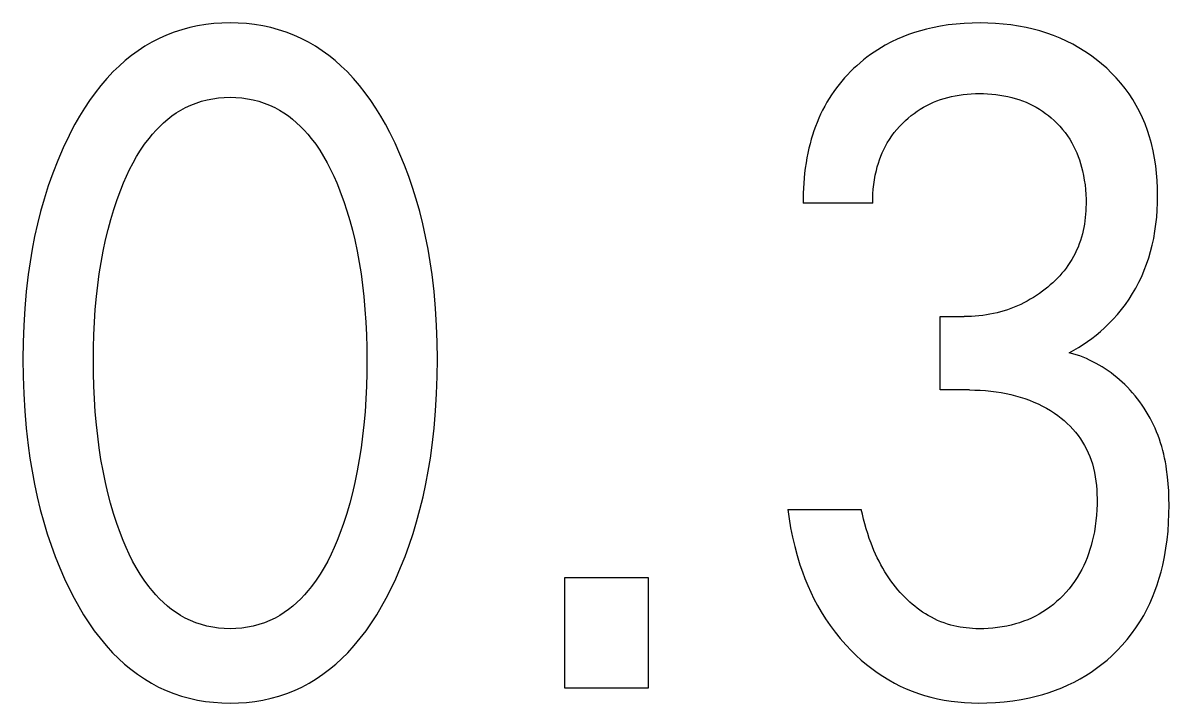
# Model space of a CAD drawing. Extents: x 0 to 420, y 0 to 297.
# Drawn here: x 165.172 to 169.019, y 172.169 to 174.451 of the extents above; entities that cross this region are included whole.
import ezdxf

# ---------------------------------------------------------------- set-up
doc = ezdxf.new("R2010")
doc.units = 0
doc.header["$LTSCALE"] = 23.1
doc.layers.add('10000_FRONT', color=7, linetype='CONTINUOUS')

msp = doc.modelspace()

# ---------------------------------------------------------------- linework, layer by layer
at = {"layer": '10000_FRONT', "color": 7, "linetype": 'CONTINUOUS'}
for p, q in [((165.7051, 174.4285), (165.6792, 174.4201)), ((165.7315, 174.4355), (165.7051, 174.4285)), ((165.7582, 174.4412), (165.7315, 174.4355)), ((165.7852, 174.4456), (165.7582, 174.4412)), ((165.8125, 174.4487), (165.7852, 174.4456)), ((165.8399, 174.4506), (165.8125, 174.4487)), ((165.8673, 174.4512), (165.8399, 174.4506)), ((165.8948, 174.4506), (165.8673, 174.4512)), ((165.9223, 174.4487), (165.8948, 174.4506)), ((165.9496, 174.4457), (165.9223, 174.4487)), ((165.9767, 174.4413), (165.9496, 174.4457)), ((166.0035, 174.4356), (165.9767, 174.4413)), ((166.0299, 174.4285), (166.0035, 174.4356)), ((166.0559, 174.4201), (166.0299, 174.4285)), ((168.2047, 174.4305), (168.1844, 174.4251)), ((168.2251, 174.4352), (168.2047, 174.4305)), ((168.2514, 174.4403), (168.2251, 174.4352)), ((168.2778, 174.4444), (168.2514, 174.4403)), ((168.3044, 174.4474), (168.2778, 174.4444)), ((168.3311, 174.4496), (168.3044, 174.4474)), ((168.3579, 174.4508), (168.3311, 174.4496)), ((168.3847, 174.4512), (168.3579, 174.4508)), ((168.4107, 174.4508), (168.3847, 174.4512)), ((168.4365, 174.4496), (168.4107, 174.4508)), ((168.4624, 174.4475), (168.4365, 174.4496)), ((168.4881, 174.4446), (168.4624, 174.4475)), ((168.5137, 174.4407), (168.4881, 174.4446)), ((168.5391, 174.4359), (168.5137, 174.4407)), ((168.5625, 174.4305), (168.5391, 174.4359)), ((168.5856, 174.4243), (168.5625, 174.4305)), ((165.629, 174.3991), (165.6049, 174.3866)), ((165.6538, 174.4103), (165.629, 174.3991)), ((165.6792, 174.4201), (165.6538, 174.4103)), ((166.0814, 174.4103), (166.0559, 174.4201)), ((166.1062, 174.3991), (166.0814, 174.4103)), ((166.1303, 174.3866), (166.1062, 174.3991)), ((168.1059, 174.3964), (168.087, 174.3874)), ((168.1251, 174.4047), (168.1059, 174.3964)), ((168.1446, 174.4122), (168.1251, 174.4047)), ((168.1644, 174.419), (168.1446, 174.4122)), ((168.1844, 174.4251), (168.1644, 174.419)), ((168.6085, 174.4171), (168.5856, 174.4243)), ((168.6311, 174.4091), (168.6085, 174.4171)), ((168.6533, 174.4001), (168.6311, 174.4091)), ((168.6751, 174.3902), (168.6533, 174.4001)), ((168.696, 174.3796), (168.6751, 174.3902)), ((165.5586, 174.3578), (165.5366, 174.3417)), ((165.5814, 174.3728), (165.5586, 174.3578)), ((165.6049, 174.3866), (165.5814, 174.3728)), ((166.1538, 174.3728), (166.1303, 174.3866)), ((166.1766, 174.3578), (166.1538, 174.3728)), ((166.1986, 174.3417), (166.1766, 174.3578)), ((168.0285, 174.3532), (168.0164, 174.3447)), ((168.0409, 174.3613), (168.0285, 174.3532)), ((168.0534, 174.369), (168.0409, 174.3613)), ((168.0662, 174.3764), (168.0534, 174.369)), ((168.087, 174.3874), (168.0662, 174.3764)), ((168.7163, 174.3681), (168.696, 174.3796)), ((168.7362, 174.3558), (168.7163, 174.3681)), ((168.7556, 174.3427), (168.7362, 174.3558)), ((165.5153, 174.3246), (165.4948, 174.3065)), ((165.5366, 174.3417), (165.5153, 174.3246)), ((166.2199, 174.3246), (166.1986, 174.3417)), ((166.2404, 174.3066), (166.2199, 174.3246)), ((167.9816, 174.3175), (167.9705, 174.3077)), ((167.993, 174.3269), (167.9816, 174.3175)), ((168.0046, 174.336), (167.993, 174.3269)), ((168.0164, 174.3447), (168.0046, 174.336)), ((168.7744, 174.3287), (168.7556, 174.3427)), ((168.7926, 174.314), (168.7744, 174.3287)), ((168.8097, 174.2989), (168.7926, 174.314)), ((165.4752, 174.2876), (165.4537, 174.2648)), ((165.4948, 174.3065), (165.4752, 174.2876)), ((166.26, 174.2876), (166.2404, 174.3066)), ((166.2814, 174.2648), (166.26, 174.2876)), ((167.9395, 174.2774), (167.9297, 174.2667)), ((167.9495, 174.2878), (167.9395, 174.2774)), ((167.9599, 174.2979), (167.9495, 174.2878)), ((167.9705, 174.3077), (167.9599, 174.2979)), ((168.8261, 174.283), (168.8097, 174.2989)), ((168.8418, 174.2665), (168.8261, 174.283)), ((165.4333, 174.2411), (165.4139, 174.2164)), ((165.4537, 174.2648), (165.4333, 174.2411)), ((166.3018, 174.2411), (166.2814, 174.2648)), ((166.321, 174.2164), (166.3018, 174.2411)), ((167.9111, 174.2446), (167.9022, 174.2331)), ((167.9202, 174.2558), (167.9111, 174.2446)), ((167.9297, 174.2667), (167.9202, 174.2558)), ((168.8569, 174.2494), (168.8418, 174.2665)), ((168.8711, 174.2315), (168.8569, 174.2494)), ((165.4139, 174.2164), (165.3956, 174.191)), ((165.7901, 174.1932), (165.8091, 174.1969)), ((165.8091, 174.1969), (165.8284, 174.1996)), ((165.8284, 174.1996), (165.8478, 174.2012)), ((165.8478, 174.2012), (165.8673, 174.2017)), ((165.8673, 174.2017), (165.8868, 174.2012)), ((165.8868, 174.2012), (165.9062, 174.1996)), ((165.9062, 174.1996), (165.9255, 174.1969)), ((165.9255, 174.1969), (165.9446, 174.1932)), ((166.3393, 174.191), (166.321, 174.2164)), ((167.8778, 174.1974), (167.8703, 174.1851)), ((167.8856, 174.2096), (167.8778, 174.1974)), ((167.8937, 174.2215), (167.8856, 174.2096)), ((167.9022, 174.2331), (167.8937, 174.2215)), ((168.2518, 174.1938), (168.2638, 174.1977)), ((168.2638, 174.1977), (168.2759, 174.2011)), ((168.2759, 174.2011), (168.2881, 174.2041)), ((168.2881, 174.2041), (168.3014, 174.2069)), ((168.3014, 174.2069), (168.3147, 174.2092)), ((168.3147, 174.2092), (168.3281, 174.211)), ((168.3281, 174.211), (168.3416, 174.2124)), ((168.3416, 174.2124), (168.3551, 174.2134)), ((168.3551, 174.2134), (168.3686, 174.214)), ((168.3686, 174.214), (168.3822, 174.2142)), ((168.3822, 174.2142), (168.396, 174.214)), ((168.396, 174.214), (168.4098, 174.2134)), ((168.4098, 174.2134), (168.4236, 174.2125)), ((168.4236, 174.2125), (168.4374, 174.2111)), ((168.4374, 174.2111), (168.451, 174.2092)), ((168.451, 174.2092), (168.4647, 174.2069)), ((168.4647, 174.2069), (168.4782, 174.2041)), ((168.4782, 174.2041), (168.4906, 174.2011)), ((168.4906, 174.2011), (168.5028, 174.1977)), ((168.5028, 174.1977), (168.5149, 174.1938)), ((168.8845, 174.2131), (168.8711, 174.2315)), ((168.897, 174.1941), (168.8845, 174.2131)), ((165.3783, 174.1649), (165.3619, 174.1381)), ((165.3956, 174.191), (165.3783, 174.1649)), ((165.6866, 174.1493), (165.7018, 174.1587)), ((165.7018, 174.1587), (165.7174, 174.1672)), ((165.7174, 174.1672), (165.7349, 174.1754)), ((165.7349, 174.1754), (165.7529, 174.1824)), ((165.7529, 174.1824), (165.7713, 174.1883)), ((165.7713, 174.1883), (165.7901, 174.1932)), ((165.9446, 174.1932), (165.9633, 174.1883)), ((165.9633, 174.1883), (165.9817, 174.1824)), ((165.9817, 174.1824), (165.9997, 174.1754)), ((165.9997, 174.1754), (166.0172, 174.1672)), ((166.0172, 174.1672), (166.0329, 174.1587)), ((166.0329, 174.1587), (166.048, 174.1493)), ((166.3565, 174.1649), (166.3393, 174.191)), ((166.3729, 174.1381), (166.3565, 174.1649)), ((167.856, 174.1586), (167.8494, 174.1451)), ((167.863, 174.172), (167.856, 174.1586)), ((167.8703, 174.1851), (167.863, 174.172)), ((168.1733, 174.1548), (168.1838, 174.1616)), ((168.1838, 174.1616), (168.1945, 174.168)), ((168.1945, 174.168), (168.2055, 174.174)), ((168.2055, 174.174), (168.2167, 174.1796)), ((168.2167, 174.1796), (168.2282, 174.1848)), ((168.2282, 174.1848), (168.2399, 174.1895)), ((168.2399, 174.1895), (168.2518, 174.1938)), ((168.5149, 174.1938), (168.5269, 174.1895)), ((168.5269, 174.1895), (168.5387, 174.1848)), ((168.5387, 174.1848), (168.5503, 174.1796)), ((168.5503, 174.1796), (168.5617, 174.174)), ((168.5617, 174.174), (168.5727, 174.168)), ((168.5727, 174.168), (168.5834, 174.1616)), ((168.5834, 174.1616), (168.5938, 174.1548)), ((168.9087, 174.1743), (168.897, 174.1941)), ((168.9195, 174.154), (168.9087, 174.1743)), ((165.3619, 174.1381), (165.3463, 174.1109)), ((165.6442, 174.1163), (165.6578, 174.128)), ((165.6578, 174.128), (165.6719, 174.139)), ((165.6719, 174.139), (165.6866, 174.1493)), ((166.048, 174.1493), (166.0627, 174.139)), ((166.0627, 174.139), (166.0768, 174.128)), ((166.0768, 174.128), (166.0904, 174.1163)), ((166.3883, 174.1109), (166.3729, 174.1381)), ((167.8433, 174.1314), (167.8375, 174.1175)), ((167.8494, 174.1451), (167.8433, 174.1314)), ((168.1241, 174.1141), (168.1341, 174.1237)), ((168.1341, 174.1237), (168.1435, 174.132)), ((168.1435, 174.132), (168.1532, 174.14)), ((168.1532, 174.14), (168.1631, 174.1476)), ((168.1631, 174.1476), (168.1733, 174.1548)), ((168.5938, 174.1548), (168.604, 174.1476)), ((168.604, 174.1476), (168.6139, 174.14)), ((168.6139, 174.14), (168.6235, 174.1321)), ((168.6235, 174.1321), (168.6328, 174.1237)), ((168.6328, 174.1237), (168.6426, 174.1142)), ((168.9293, 174.1332), (168.9195, 174.154)), ((168.9383, 174.112), (168.9293, 174.1332)), ((165.3316, 174.0832), (165.3268, 174.0737)), ((165.3463, 174.1109), (165.3316, 174.0832)), ((165.6066, 174.0776), (165.6186, 174.0911)), ((165.6186, 174.0911), (165.6311, 174.104)), ((165.6311, 174.104), (165.6442, 174.1163)), ((166.0904, 174.1163), (166.1035, 174.104)), ((166.1035, 174.104), (166.1161, 174.0911)), ((166.1161, 174.0911), (166.1281, 174.0776)), ((166.403, 174.0832), (166.3883, 174.1109)), ((166.4207, 174.0472), (166.403, 174.0832)), ((167.827, 174.0893), (167.8223, 174.0749)), ((167.832, 174.1035), (167.827, 174.0893)), ((167.8375, 174.1175), (167.832, 174.1035)), ((168.0881, 174.0718), (168.0964, 174.083)), ((168.0964, 174.083), (168.1052, 174.0937)), ((168.1052, 174.0937), (168.1144, 174.1041)), ((168.1144, 174.1041), (168.1241, 174.1141)), ((168.6426, 174.1142), (168.6521, 174.1042)), ((168.6521, 174.1042), (168.6611, 174.0939)), ((168.6611, 174.0939), (168.6697, 174.0831)), ((168.6697, 174.0831), (168.6778, 174.0721)), ((168.9463, 174.0905), (168.9383, 174.112)), ((168.9534, 174.0686), (168.9463, 174.0905)), ((165.3268, 174.0737), (165.3069, 174.0322)), ((165.5663, 174.0236), (165.5802, 174.044)), ((165.5802, 174.044), (165.5951, 174.0638)), ((165.5951, 174.0638), (165.6066, 174.0776)), ((166.1281, 174.0776), (166.1395, 174.0638)), ((166.1395, 174.0638), (166.1544, 174.044)), ((166.1544, 174.044), (166.1683, 174.0236)), ((166.4372, 174.0106), (166.4207, 174.0472)), ((167.8139, 174.0459), (167.8102, 174.0312)), ((167.8179, 174.0605), (167.8139, 174.0459)), ((167.8223, 174.0749), (167.8179, 174.0605)), ((168.067, 174.0377), (168.0731, 174.0486)), ((168.0731, 174.0486), (168.0803, 174.0604)), ((168.0803, 174.0604), (168.0881, 174.0718)), ((168.6778, 174.0721), (168.6854, 174.0606)), ((168.6854, 174.0606), (168.6924, 174.0489)), ((168.6924, 174.0489), (168.6984, 174.0379)), ((168.9596, 174.0465), (168.9534, 174.0686)), ((168.9655, 174.0219), (168.9596, 174.0465)), ((165.3069, 174.0322), (165.2886, 173.99)), ((165.5534, 174.0027), (165.5663, 174.0236)), ((166.1683, 174.0236), (166.1812, 174.0027)), ((166.4526, 173.9736), (166.4372, 174.0106)), ((167.8065, 174.0146), (167.8032, 173.9979)), ((167.8102, 174.0312), (167.8065, 174.0146)), ((168.047, 173.992), (168.0514, 174.0037)), ((168.0514, 174.0037), (168.0562, 174.0152)), ((168.0562, 174.0152), (168.0614, 174.0266)), ((168.0614, 174.0266), (168.067, 174.0377)), ((168.6984, 174.0379), (168.7039, 174.0266)), ((168.7039, 174.0266), (168.709, 174.0151)), ((168.709, 174.0151), (168.7137, 174.0034)), ((168.9703, 173.9971), (168.9655, 174.0219)), ((165.2886, 173.99), (165.2719, 173.9472)), ((165.53, 173.9592), (165.5413, 173.9812)), ((165.5413, 173.9812), (165.5534, 174.0027)), ((166.1812, 174.0027), (166.1933, 173.9812)), ((166.1933, 173.9812), (166.2046, 173.9592)), ((166.4668, 173.9361), (166.4526, 173.9736)), ((167.8003, 173.9811), (167.7977, 173.9642)), ((167.8032, 173.9979), (167.8003, 173.9811)), ((168.0364, 173.956), (168.0396, 173.9682)), ((168.0396, 173.9682), (168.0431, 173.9802)), ((168.0431, 173.9802), (168.047, 173.992)), ((168.7137, 174.0034), (168.7179, 173.9916)), ((168.7179, 173.9916), (168.7217, 173.9796)), ((168.7217, 173.9796), (168.7252, 173.9675)), ((168.7252, 173.9675), (168.7282, 173.9553)), ((168.9741, 173.9721), (168.9703, 173.9971)), ((168.977, 173.947), (168.9741, 173.9721)), ((165.2719, 173.9472), (165.2566, 173.9039)), ((165.5096, 173.9143), (165.5195, 173.9369)), ((165.5195, 173.9369), (165.53, 173.9592)), ((166.2046, 173.9592), (166.2151, 173.9369)), ((166.2151, 173.9369), (166.225, 173.9143)), ((166.4798, 173.8983), (166.4668, 173.9361)), ((167.7938, 173.9304), (167.7924, 173.9135)), ((167.7956, 173.9473), (167.7938, 173.9304)), ((167.7977, 173.9642), (167.7956, 173.9473)), ((168.0301, 173.9249), (168.0329, 173.9405)), ((168.0329, 173.9405), (168.0364, 173.956)), ((168.7282, 173.9553), (168.7316, 173.9395)), ((168.7316, 173.9395), (168.7344, 173.9236)), ((168.979, 173.9218), (168.977, 173.947)), ((165.2566, 173.9039), (165.2428, 173.8601)), ((165.4881, 173.8584), (165.5004, 173.8914)), ((165.5004, 173.8914), (165.5096, 173.9143)), ((166.225, 173.9143), (166.2342, 173.8914)), ((166.2342, 173.8914), (166.2371, 173.884)), ((166.4918, 173.8601), (166.4798, 173.8983)), ((167.7914, 173.8966), (167.7907, 173.8797)), ((167.7924, 173.9135), (167.7914, 173.8966)), ((168.0249, 173.8776), (168.0261, 173.8934)), ((168.0261, 173.8934), (168.0278, 173.9091)), ((168.0278, 173.9091), (168.0301, 173.9249)), ((168.7344, 173.9236), (168.7367, 173.9076)), ((168.7367, 173.9076), (168.7383, 173.8916)), ((168.7383, 173.8916), (168.7395, 173.8754)), ((168.9801, 173.8965), (168.979, 173.9218)), ((168.9805, 173.8712), (168.9801, 173.8965)), ((165.2428, 173.8601), (165.2311, 173.8185)), ((165.4769, 173.825), (165.4881, 173.8584)), ((166.2371, 173.884), (166.2486, 173.8524)), ((166.2486, 173.8524), (166.2592, 173.8205)), ((166.5035, 173.8185), (166.4918, 173.8601)), ((167.7903, 173.8629), (167.7902, 173.8462)), ((167.7907, 173.8797), (167.7903, 173.8629)), ((168.0242, 173.8462), (168.0243, 173.8619)), ((168.0243, 173.8619), (168.0249, 173.8776)), ((168.7395, 173.8754), (168.7401, 173.8593)), ((168.7401, 173.8593), (168.7402, 173.8431)), ((168.9802, 173.8472), (168.9805, 173.8712)), ((165.2311, 173.8185), (165.2206, 173.7765)), ((165.4667, 173.7913), (165.4769, 173.825)), ((166.2592, 173.8205), (166.2688, 173.7883)), ((166.5141, 173.7765), (166.5035, 173.8185)), ((168.0242, 173.8462), (167.7902, 173.8462)), ((168.7395, 173.8206), (168.7387, 173.8094)), ((168.7399, 173.8319), (168.7395, 173.8206)), ((168.7402, 173.8431), (168.7399, 173.8319)), ((168.9774, 173.7993), (168.9791, 173.8232)), ((168.9791, 173.8232), (168.9802, 173.8472)), ((165.2206, 173.7765), (165.2112, 173.7343)), ((165.4575, 173.7574), (165.4667, 173.7913)), ((166.2688, 173.7883), (166.2775, 173.7559)), ((166.5234, 173.7343), (166.5141, 173.7765)), ((168.7348, 173.7761), (168.7328, 173.765)), ((168.7364, 173.7871), (168.7348, 173.7761)), ((168.7377, 173.7983), (168.7364, 173.7871)), ((168.7387, 173.8094), (168.7377, 173.7983)), ((168.9715, 173.7518), (168.9748, 173.7755)), ((168.9748, 173.7755), (168.9774, 173.7993)), ((165.4492, 173.7232), (165.4575, 173.7574)), ((166.2775, 173.7559), (166.2854, 173.7232)), ((166.5317, 173.6919), (166.5234, 173.7343)), ((168.7279, 173.7432), (168.725, 173.7324)), ((168.7306, 173.7541), (168.7279, 173.7432)), ((168.7328, 173.765), (168.7306, 173.7541)), ((168.9673, 173.7282), (168.9715, 173.7518)), ((165.2112, 173.7343), (165.2029, 173.6919)), ((165.4412, 173.6854), (165.4492, 173.7232)), ((166.2854, 173.7232), (166.2935, 173.6854)), ((168.7132, 173.6991), (168.7085, 173.6883)), ((168.7175, 173.7101), (168.7132, 173.6991)), ((168.7214, 173.7212), (168.7175, 173.7101)), ((168.725, 173.7324), (168.7214, 173.7212)), ((168.9567, 173.6835), (168.9622, 173.7048)), ((168.9622, 173.7048), (168.9673, 173.7282)), ((165.2029, 173.6919), (165.1957, 173.6492)), ((165.4341, 173.6474), (165.4412, 173.6854)), ((166.2935, 173.6854), (166.3005, 173.6474)), ((166.5389, 173.6492), (166.5317, 173.6919)), ((168.6979, 173.6673), (168.6921, 173.6571)), ((168.7034, 173.6777), (168.6979, 173.6673)), ((168.7085, 173.6883), (168.7034, 173.6777)), ((168.9434, 173.6416), (168.9505, 173.6624)), ((168.9505, 173.6624), (168.9567, 173.6835)), ((165.1957, 173.6492), (165.1896, 173.6064)), ((165.428, 173.6092), (165.4341, 173.6474)), ((166.3005, 173.6474), (166.3066, 173.6092)), ((166.5451, 173.6064), (166.5389, 173.6492)), ((168.6662, 173.6196), (168.6591, 173.6111)), ((168.6729, 173.6283), (168.6662, 173.6196)), ((168.6794, 173.6373), (168.6729, 173.6283)), ((168.6859, 173.647), (168.6794, 173.6373)), ((168.6921, 173.6571), (168.6859, 173.647)), ((168.9269, 173.6007), (168.9356, 173.621)), ((168.9356, 173.621), (168.9434, 173.6416)), ((165.1896, 173.6064), (165.1829, 173.5498)), ((165.4229, 173.5709), (165.428, 173.6092)), ((166.3066, 173.6092), (166.3118, 173.5709)), ((166.5517, 173.5498), (166.5451, 173.6064)), ((168.6365, 173.5869), (168.6285, 173.5793)), ((168.6443, 173.5947), (168.6365, 173.5869)), ((168.6518, 173.6028), (168.6443, 173.5947)), ((168.6591, 173.6111), (168.6518, 173.6028)), ((168.9072, 173.5614), (168.9175, 173.5809)), ((168.9175, 173.5809), (168.9269, 173.6007)), ((165.1829, 173.5498), (165.1779, 173.4931)), ((165.4185, 173.5325), (165.4229, 173.5709)), ((166.3118, 173.5709), (166.3161, 173.5325)), ((166.5567, 173.4931), (166.5517, 173.5498)), ((168.5838, 173.5432), (168.5738, 173.5364)), ((168.5937, 173.5504), (168.5838, 173.5432)), ((168.6034, 173.5578), (168.5937, 173.5504)), ((168.6119, 173.5647), (168.6034, 173.5578)), ((168.6203, 173.5719), (168.6119, 173.5647)), ((168.6285, 173.5793), (168.6203, 173.5719)), ((168.8846, 173.5243), (168.8963, 173.5426)), ((168.8963, 173.5426), (168.9072, 173.5614)), ((165.4147, 173.4899), (165.4185, 173.5325)), ((166.3161, 173.5325), (166.3199, 173.4899)), ((168.5208, 173.5066), (168.5099, 173.5017)), ((168.5317, 173.512), (168.5208, 173.5066)), ((168.5425, 173.5176), (168.5317, 173.512)), ((168.5531, 173.5236), (168.5425, 173.5176)), ((168.5635, 173.5298), (168.5531, 173.5236)), ((168.5738, 173.5364), (168.5635, 173.5298)), ((168.859, 173.4893), (168.8721, 173.5066)), ((168.8721, 173.5066), (168.8846, 173.5243)), ((165.1779, 173.4931), (165.1745, 173.4362)), ((165.4119, 173.4473), (165.4147, 173.4899)), ((166.3199, 173.4899), (166.3228, 173.4473)), ((166.5601, 173.4362), (166.5567, 173.4931)), ((168.2505, 173.2194), (168.2505, 173.4658)), ((168.2505, 173.4658), (168.331, 173.4658)), ((168.3435, 173.4659), (168.331, 173.4658)), ((168.3559, 173.4664), (168.3435, 173.4659)), ((168.3684, 173.4671), (168.3559, 173.4664)), ((168.3808, 173.4682), (168.3684, 173.4671)), ((168.3932, 173.4697), (168.3808, 173.4682)), ((168.4055, 173.4714), (168.3932, 173.4697)), ((168.4178, 173.4735), (168.4055, 173.4714)), ((168.43, 173.476), (168.4178, 173.4735)), ((168.4417, 173.4787), (168.43, 173.476)), ((168.4534, 173.4817), (168.4417, 173.4787)), ((168.4649, 173.4851), (168.4534, 173.4817)), ((168.4763, 173.4887), (168.4649, 173.4851)), ((168.4876, 173.4927), (168.4763, 173.4887)), ((168.4988, 173.4971), (168.4876, 173.4927)), ((168.5099, 173.5017), (168.4988, 173.4971)), ((168.8307, 173.4564), (168.8452, 173.4725)), ((168.8452, 173.4725), (168.859, 173.4893)), ((165.1745, 173.4362), (165.1725, 173.3793)), ((165.4099, 173.4046), (165.4119, 173.4473)), ((166.3228, 173.4473), (166.3247, 173.4046)), ((166.5622, 173.3793), (166.5601, 173.4362)), ((168.7884, 173.4156), (168.8022, 173.428)), ((168.8022, 173.428), (168.8156, 173.4408)), ((168.8156, 173.4408), (168.8307, 173.4564)), ((165.4087, 173.3619), (165.4099, 173.4046)), ((166.3247, 173.4046), (166.3259, 173.3619)), ((168.7453, 173.3818), (168.76, 173.3925)), ((168.76, 173.3925), (168.7743, 173.4037)), ((168.7743, 173.4037), (168.7884, 173.4156)), ((165.1725, 173.3793), (165.1718, 173.3223)), ((165.4083, 173.3192), (165.4087, 173.3619)), ((166.3259, 173.3619), (166.3263, 173.3192)), ((166.5628, 173.3223), (166.5622, 173.3793)), ((168.6839, 173.3441), (168.6997, 173.3527)), ((168.6997, 173.3527), (168.7152, 173.3619)), ((168.7152, 173.3619), (168.7304, 173.3715)), ((168.7304, 173.3715), (168.7453, 173.3818)), ((165.1718, 173.3223), (165.1724, 173.2644)), ((165.4087, 173.2759), (165.4083, 173.3192)), ((166.3263, 173.3192), (166.3259, 173.2759)), ((166.5622, 173.2645), (166.5628, 173.3223)), ((168.6957, 173.3409), (168.6839, 173.3441)), ((168.7073, 173.3373), (168.6957, 173.3409)), ((168.7188, 173.3334), (168.7073, 173.3373)), ((168.7301, 173.3291), (168.7188, 173.3334)), ((168.7412, 173.3245), (168.7301, 173.3291)), ((168.7522, 173.3196), (168.7412, 173.3245)), ((168.7631, 173.3143), (168.7522, 173.3196)), ((168.7737, 173.3087), (168.7631, 173.3143)), ((165.4098, 173.2325), (165.4087, 173.2759)), ((166.3259, 173.2759), (166.3248, 173.2325)), ((168.7842, 173.3028), (168.7737, 173.3087)), ((168.7945, 173.2966), (168.7842, 173.3028)), ((168.8047, 173.2902), (168.7945, 173.2966)), ((168.8146, 173.2834), (168.8047, 173.2902)), ((168.8243, 173.2764), (168.8146, 173.2834)), ((168.8339, 173.2691), (168.8243, 173.2764)), ((165.1724, 173.2644), (165.1744, 173.2065)), ((166.5602, 173.2068), (166.5622, 173.2645)), ((168.8432, 173.2616), (168.8339, 173.2691)), ((168.8524, 173.2538), (168.8432, 173.2616)), ((168.8613, 173.2457), (168.8524, 173.2538)), ((168.87, 173.2374), (168.8613, 173.2457)), ((168.8791, 173.2283), (168.87, 173.2374)), ((165.1744, 173.2065), (165.1778, 173.1486)), ((165.4118, 173.1892), (165.4098, 173.2325)), ((166.3248, 173.2325), (166.3228, 173.1892)), ((166.5568, 173.1491), (166.5602, 173.2068)), ((168.3489, 173.2194), (168.2505, 173.2194)), ((168.3489, 173.2194), (168.3668, 173.2192)), ((168.3668, 173.2192), (168.3846, 173.2185)), ((168.3846, 173.2185), (168.4024, 173.2174)), ((168.4024, 173.2174), (168.4202, 173.2157)), ((168.4202, 173.2157), (168.438, 173.2135)), ((168.438, 173.2135), (168.4556, 173.2108)), ((168.4556, 173.2108), (168.4718, 173.2077)), ((168.4718, 173.2077), (168.4878, 173.2042)), ((168.4878, 173.2042), (168.5038, 173.2001)), ((168.5038, 173.2001), (168.5196, 173.1955)), ((168.8879, 173.219), (168.8791, 173.2283)), ((168.8964, 173.2094), (168.8879, 173.219)), ((168.9047, 173.1996), (168.8964, 173.2094)), ((168.9128, 173.1895), (168.9047, 173.1996)), ((165.4146, 173.146), (165.4118, 173.1892)), ((166.3228, 173.1892), (166.32, 173.146)), ((168.5196, 173.1955), (168.5352, 173.1904)), ((168.5352, 173.1904), (168.5507, 173.1848)), ((168.5507, 173.1848), (168.5652, 173.1789)), ((168.5652, 173.1789), (168.5795, 173.1724)), ((168.5795, 173.1724), (168.5936, 173.1655)), ((168.5936, 173.1655), (168.6074, 173.158)), ((168.6074, 173.158), (168.6209, 173.15)), ((168.9205, 173.1793), (168.9128, 173.1895)), ((168.928, 173.1688), (168.9205, 173.1793)), ((168.9352, 173.1581), (168.928, 173.1688)), ((168.942, 173.1473), (168.9352, 173.1581)), ((165.1778, 173.1486), (165.1827, 173.0909)), ((165.4184, 173.1028), (165.4146, 173.146)), ((166.32, 173.146), (166.3162, 173.1028)), ((166.5519, 173.0915), (166.5568, 173.1491)), ((168.6209, 173.15), (168.634, 173.1415)), ((168.634, 173.1415), (168.6452, 173.1335)), ((168.6452, 173.1335), (168.6562, 173.1252)), ((168.6562, 173.1252), (168.6667, 173.1165)), ((168.9486, 173.1363), (168.942, 173.1473)), ((168.9549, 173.1251), (168.9486, 173.1363)), ((168.9609, 173.1137), (168.9549, 173.1251)), ((165.1827, 173.0909), (165.1893, 173.0334)), ((165.4227, 173.0638), (165.4184, 173.1028)), ((166.3162, 173.1028), (166.312, 173.0638)), ((166.5454, 173.034), (166.5519, 173.0915)), ((168.6667, 173.1165), (168.677, 173.1073)), ((168.677, 173.1073), (168.6868, 173.0978)), ((168.6868, 173.0978), (168.6962, 173.0878)), ((168.6962, 173.0878), (168.7051, 173.0774)), ((168.9666, 173.1022), (168.9609, 173.1137)), ((168.9719, 173.0906), (168.9666, 173.1022)), ((168.977, 173.0788), (168.9719, 173.0906)), ((165.4278, 173.0248), (165.4227, 173.0638)), ((166.312, 173.0638), (166.3069, 173.0248)), ((168.7051, 173.0774), (168.7136, 173.0666)), ((168.7136, 173.0666), (168.7214, 173.0557)), ((168.7214, 173.0557), (168.7286, 173.0444)), ((168.7286, 173.0444), (168.7354, 173.0328)), ((168.9817, 173.067), (168.977, 173.0788)), ((168.9862, 173.0546), (168.9817, 173.067)), ((168.9903, 173.042), (168.9862, 173.0546)), ((168.9942, 173.0294), (168.9903, 173.042)), ((165.1893, 173.0334), (165.1953, 172.9899)), ((165.4338, 172.986), (165.4278, 173.0248)), ((166.3069, 173.0248), (166.3009, 172.986)), ((166.5393, 172.9906), (166.5454, 173.034)), ((168.7354, 173.0328), (168.7416, 173.0209)), ((168.7416, 173.0209), (168.7474, 173.0087)), ((168.7474, 173.0087), (168.7526, 172.9963)), ((168.9977, 173.0167), (168.9942, 173.0294)), ((169.0009, 173.0039), (168.9977, 173.0167)), ((169.0038, 172.991), (169.0009, 173.0039)), ((165.1953, 172.9899), (165.2024, 172.9466)), ((165.4407, 172.9474), (165.4338, 172.986)), ((166.3009, 172.986), (166.2939, 172.9474)), ((166.5322, 172.9473), (166.5393, 172.9906)), ((168.7526, 172.9963), (168.7572, 172.9837)), ((168.7572, 172.9837), (168.7613, 172.971)), ((168.7613, 172.971), (168.7652, 172.9568)), ((169.0064, 172.9781), (169.0038, 172.991)), ((169.0087, 172.965), (169.0064, 172.9781)), ((169.0107, 172.9519), (169.0087, 172.965)), ((165.2024, 172.9466), (165.2105, 172.9034)), ((165.4487, 172.909), (165.4407, 172.9474)), ((166.2939, 172.9474), (166.286, 172.909)), ((166.5241, 172.9041), (166.5322, 172.9473)), ((168.7652, 172.9568), (168.7685, 172.9424)), ((168.7685, 172.9424), (168.7712, 172.928)), ((168.7712, 172.928), (168.7733, 172.9134)), ((169.0138, 172.9283), (169.0107, 172.9519)), ((169.0161, 172.9045), (169.0138, 172.9283)), ((165.2105, 172.9034), (165.2198, 172.8605)), ((165.4568, 172.8742), (165.4487, 172.909)), ((166.286, 172.909), (166.2778, 172.8742)), ((166.5148, 172.8612), (166.5241, 172.9041)), ((168.7733, 172.9134), (168.775, 172.8988)), ((168.775, 172.8988), (168.7761, 172.8841)), ((169.0176, 172.8806), (169.0161, 172.9045)), ((165.2198, 172.8605), (165.2301, 172.8179)), ((165.4659, 172.8396), (165.4568, 172.8742)), ((166.2778, 172.8742), (166.2687, 172.8396)), ((166.5045, 172.8186), (166.5148, 172.8612)), ((168.7761, 172.8841), (168.7769, 172.8693)), ((168.7769, 172.8693), (168.7772, 172.8546)), ((168.7772, 172.8546), (168.7772, 172.836)), ((169.0185, 172.8567), (169.0176, 172.8806)), ((169.0189, 172.8327), (169.0185, 172.8567)), ((165.2301, 172.8179), (165.2417, 172.7756)), ((165.4759, 172.8053), (165.4659, 172.8396)), ((166.2687, 172.8396), (166.2587, 172.8053)), ((166.4929, 172.7763), (166.5045, 172.8186)), ((167.7391, 172.8187), (167.7434, 172.7874)), ((167.7391, 172.8187), (167.9858, 172.8187)), ((167.9894, 172.8023), (167.9858, 172.8187)), ((168.7765, 172.8174), (168.7753, 172.7989)), ((168.7772, 172.836), (168.7765, 172.8174)), ((169.0186, 172.8036), (169.0189, 172.8327)), ((165.2417, 172.7756), (165.2534, 172.7368)), ((165.487, 172.7713), (165.4759, 172.8053)), ((166.2587, 172.8053), (166.2476, 172.7713)), ((166.4812, 172.7374), (166.4929, 172.7763)), ((167.7434, 172.7874), (167.7487, 172.7562)), ((167.9934, 172.786), (167.9894, 172.8023)), ((167.9976, 172.7697), (167.9934, 172.786)), ((168.7735, 172.7804), (168.7711, 172.762)), ((168.7753, 172.7989), (168.7735, 172.7804)), ((169.0154, 172.7455), (169.0174, 172.7745)), ((169.0174, 172.7745), (169.0186, 172.8036)), ((165.2534, 172.7368), (165.2663, 172.6984)), ((165.4991, 172.7376), (165.487, 172.7713)), ((165.5083, 172.7141), (165.4991, 172.7376)), ((166.2355, 172.7376), (166.2263, 172.7141)), ((166.2476, 172.7713), (166.2355, 172.7376)), ((166.4683, 172.6989), (166.4812, 172.7374)), ((167.7487, 172.7562), (167.755, 172.725)), ((168.0023, 172.7535), (167.9976, 172.7697)), ((168.0073, 172.7374), (168.0023, 172.7535)), ((168.0126, 172.7214), (168.0073, 172.7374)), ((168.7681, 172.7437), (168.7645, 172.7255)), ((168.7711, 172.762), (168.7681, 172.7437)), ((169.0124, 172.7167), (169.0154, 172.7455)), ((165.2663, 172.6984), (165.2802, 172.6604)), ((165.5181, 172.6909), (165.5083, 172.7141)), ((166.2263, 172.7141), (166.2165, 172.6909)), ((166.4544, 172.6607), (166.4683, 172.6989)), ((167.755, 172.725), (167.7623, 172.6941)), ((168.0184, 172.7056), (168.0126, 172.7214)), ((168.0232, 172.6931), (168.0184, 172.7056)), ((168.7575, 172.6975), (168.7534, 172.6836)), ((168.7612, 172.7114), (168.7575, 172.6975)), ((168.7645, 172.7255), (168.7612, 172.7114)), ((169.0085, 172.688), (169.0124, 172.7167)), ((165.2802, 172.6604), (165.2953, 172.6228)), ((165.5287, 172.6679), (165.5181, 172.6909)), ((165.5399, 172.6453), (165.5287, 172.6679)), ((166.206, 172.6679), (166.1947, 172.6453)), ((166.2165, 172.6909), (166.206, 172.6679)), ((166.4393, 172.623), (166.4544, 172.6607)), ((167.7623, 172.6941), (167.7705, 172.6633)), ((167.7705, 172.6633), (167.7798, 172.6329)), ((168.0283, 172.6807), (168.0232, 172.6931)), ((168.0337, 172.6685), (168.0283, 172.6807)), ((168.0393, 172.6564), (168.0337, 172.6685)), ((168.7489, 172.6699), (168.7439, 172.6563)), ((168.7534, 172.6836), (168.7489, 172.6699)), ((168.9976, 172.6311), (169.0036, 172.6594)), ((169.0036, 172.6594), (169.0085, 172.688)), ((165.2953, 172.6228), (165.3116, 172.5856)), ((165.552, 172.6232), (165.5399, 172.6453)), ((165.565, 172.6015), (165.552, 172.6232)), ((166.1826, 172.6232), (166.1696, 172.6015)), ((166.1947, 172.6453), (166.1826, 172.6232)), ((166.423, 172.5857), (166.4393, 172.623)), ((167.7798, 172.6329), (167.7879, 172.6094)), ((168.0453, 172.6444), (168.0393, 172.6564)), ((168.0515, 172.6326), (168.0453, 172.6444)), ((168.058, 172.6209), (168.0515, 172.6326)), ((168.0648, 172.6094), (168.058, 172.6209)), ((168.7325, 172.6298), (168.7261, 172.6169)), ((168.7384, 172.643), (168.7325, 172.6298)), ((168.7439, 172.6563), (168.7384, 172.643)), ((168.9921, 172.6092), (168.9976, 172.6311)), ((165.3116, 172.5856), (165.3291, 172.549)), ((165.579, 172.5805), (165.565, 172.6015)), ((165.594, 172.5601), (165.579, 172.5805)), ((166.1556, 172.5805), (166.1406, 172.5601)), ((166.1696, 172.6015), (166.1556, 172.5805)), ((166.4056, 172.549), (166.423, 172.5857)), ((166.9911, 172.2184), (166.9911, 172.5895)), ((166.9911, 172.5895), (167.2699, 172.5895)), ((167.2699, 172.5895), (167.2699, 172.2184)), ((167.7879, 172.6094), (167.7966, 172.5861)), ((167.7966, 172.5861), (167.806, 172.5631)), ((168.0714, 172.5989), (168.0648, 172.6094)), ((168.0783, 172.5885), (168.0714, 172.5989)), ((168.0855, 172.5783), (168.0783, 172.5885)), ((168.7105, 172.5899), (168.7019, 172.5769)), ((168.7186, 172.6032), (168.7105, 172.5899)), ((168.7261, 172.6169), (168.7186, 172.6032)), ((168.9791, 172.5659), (168.986, 172.5874)), ((168.986, 172.5874), (168.9921, 172.6092)), ((165.3291, 172.549), (165.3437, 172.5204)), ((165.6054, 172.5458), (165.594, 172.5601)), ((165.6174, 172.5321), (165.6054, 172.5458)), ((166.1292, 172.5458), (166.1172, 172.5321)), ((166.1406, 172.5601), (166.1292, 172.5458)), ((166.391, 172.5204), (166.4056, 172.549)), ((167.806, 172.5631), (167.8162, 172.5404)), ((168.0929, 172.5683), (168.0855, 172.5783)), ((168.1006, 172.5584), (168.0929, 172.5683)), ((168.1085, 172.5488), (168.1006, 172.5584)), ((168.1167, 172.5394), (168.1085, 172.5488)), ((168.683, 172.552), (168.6728, 172.5401)), ((168.6927, 172.5642), (168.683, 172.552)), ((168.7019, 172.5769), (168.6927, 172.5642)), ((168.9633, 172.5236), (168.9716, 172.5446)), ((168.9716, 172.5446), (168.9791, 172.5659)), ((165.3437, 172.5204), (165.3592, 172.4923)), ((165.63, 172.5188), (165.6174, 172.5321)), ((165.6431, 172.5061), (165.63, 172.5188)), ((165.6567, 172.494), (165.6431, 172.5061)), ((166.0916, 172.5061), (166.0779, 172.494)), ((166.1047, 172.5188), (166.0916, 172.5061)), ((166.1172, 172.5321), (166.1047, 172.5188)), ((166.3755, 172.4923), (166.391, 172.5204)), ((167.8162, 172.5404), (167.827, 172.5181)), ((167.827, 172.5181), (167.8386, 172.4962)), ((168.1252, 172.5303), (168.1167, 172.5394)), ((168.1328, 172.5224), (168.1252, 172.5303)), ((168.1406, 172.5148), (168.1328, 172.5224)), ((168.1486, 172.5074), (168.1406, 172.5148)), ((168.1568, 172.5002), (168.1486, 172.5074)), ((168.6414, 172.5089), (168.6304, 172.4996)), ((168.652, 172.5186), (168.6414, 172.5089)), ((168.6622, 172.5287), (168.652, 172.5186)), ((168.6728, 172.5401), (168.6622, 172.5287)), ((168.9542, 172.5029), (168.9633, 172.5236)), ((165.3592, 172.4923), (165.3756, 172.4647)), ((165.6709, 172.4826), (165.6567, 172.494)), ((165.6856, 172.4721), (165.6709, 172.4826)), ((165.7009, 172.4623), (165.6856, 172.4721)), ((166.049, 172.4721), (166.0337, 172.4623)), ((166.0637, 172.4826), (166.049, 172.4721)), ((166.0779, 172.494), (166.0637, 172.4826)), ((166.3592, 172.4647), (166.3755, 172.4923)), ((167.8386, 172.4962), (167.851, 172.4746)), ((167.851, 172.4746), (167.8657, 172.4512)), ((168.1652, 172.4932), (168.1568, 172.5002)), ((168.1738, 172.4865), (168.1652, 172.4932)), ((168.1826, 172.48), (168.1738, 172.4865)), ((168.1916, 172.4738), (168.1826, 172.48)), ((168.2008, 172.4679), (168.1916, 172.4738)), ((168.2108, 172.4619), (168.2008, 172.4679)), ((168.5832, 172.4672), (168.5705, 172.4603)), ((168.5955, 172.4746), (168.5832, 172.4672)), ((168.6075, 172.4824), (168.5955, 172.4746)), ((168.6191, 172.4908), (168.6075, 172.4824)), ((168.6304, 172.4996), (168.6191, 172.4908)), ((168.9336, 172.4627), (168.9443, 172.4826)), ((168.9443, 172.4826), (168.9542, 172.5029)), ((165.3756, 172.4647), (165.393, 172.4377)), ((165.393, 172.4377), (165.4113, 172.4114)), ((165.7167, 172.4535), (165.7009, 172.4623)), ((165.7342, 172.4452), (165.7167, 172.4535)), ((165.7523, 172.4379), (165.7342, 172.4452)), ((165.7707, 172.4318), (165.7523, 172.4379)), ((165.7896, 172.4268), (165.7707, 172.4318)), ((165.8088, 172.423), (165.7896, 172.4268)), ((165.945, 172.4268), (165.9259, 172.423)), ((165.9639, 172.4318), (165.945, 172.4268)), ((165.9824, 172.4379), (165.9639, 172.4318)), ((166.0004, 172.4452), (165.9824, 172.4379)), ((166.0179, 172.4535), (166.0004, 172.4452)), ((166.0337, 172.4623), (166.0179, 172.4535)), ((166.3237, 172.4114), (166.3419, 172.4377)), ((166.3419, 172.4377), (166.3592, 172.4647)), ((167.8657, 172.4512), (167.8813, 172.4284)), ((167.8813, 172.4284), (167.8978, 172.4062)), ((168.221, 172.4563), (168.2108, 172.4619)), ((168.2314, 172.451), (168.221, 172.4563)), ((168.2421, 172.4461), (168.2314, 172.451)), ((168.2528, 172.4416), (168.2421, 172.4461)), ((168.2638, 172.4375), (168.2528, 172.4416)), ((168.2748, 172.4338), (168.2638, 172.4375)), ((168.286, 172.4305), (168.2748, 172.4338)), ((168.2963, 172.4278), (168.286, 172.4305)), ((168.3067, 172.4255), (168.2963, 172.4278)), ((168.4742, 172.4268), (168.4588, 172.424)), ((168.4894, 172.4303), (168.4742, 172.4268)), ((168.5034, 172.434), (168.4894, 172.4303)), ((168.5172, 172.4382), (168.5034, 172.434)), ((168.5308, 172.443), (168.5172, 172.4382)), ((168.5443, 172.4482), (168.5308, 172.443)), ((168.5575, 172.454), (168.5443, 172.4482)), ((168.5705, 172.4603), (168.5575, 172.454)), ((168.9076, 172.4208), (168.9211, 172.4415)), ((168.9211, 172.4415), (168.9336, 172.4627)), ((165.4113, 172.4114), (165.4307, 172.3859)), ((165.8282, 172.4202), (165.8088, 172.423)), ((165.8477, 172.4185), (165.8282, 172.4202)), ((165.8673, 172.418), (165.8477, 172.4185)), ((165.8869, 172.4185), (165.8673, 172.418)), ((165.9065, 172.4202), (165.8869, 172.4185)), ((165.9259, 172.423), (165.9065, 172.4202)), ((166.3043, 172.3859), (166.3237, 172.4114)), ((167.8978, 172.4062), (167.9152, 172.3847)), ((168.3172, 172.4236), (168.3067, 172.4255)), ((168.3277, 172.4219), (168.3172, 172.4236)), ((168.3383, 172.4206), (168.3277, 172.4219)), ((168.3489, 172.4195), (168.3383, 172.4206)), ((168.3596, 172.4187), (168.3489, 172.4195)), ((168.3702, 172.4182), (168.3596, 172.4187)), ((168.3809, 172.418), (168.3702, 172.4182)), ((168.3966, 172.4181), (168.3809, 172.418)), ((168.4122, 172.4187), (168.3966, 172.4181)), ((168.4278, 172.4199), (168.4122, 172.4187)), ((168.4433, 172.4217), (168.4278, 172.4199)), ((168.4588, 172.424), (168.4433, 172.4217)), ((168.8779, 172.3814), (168.8932, 172.4008)), ((168.8932, 172.4008), (168.9076, 172.4208)), ((165.4307, 172.3859), (165.4513, 172.3613)), ((165.4513, 172.3613), (165.473, 172.3376)), ((166.2622, 172.3376), (166.2839, 172.3613)), ((166.2839, 172.3613), (166.3043, 172.3859)), ((167.9152, 172.3847), (167.9335, 172.3639)), ((167.9335, 172.3639), (167.9526, 172.3439)), ((168.8448, 172.3447), (168.8618, 172.3627)), ((168.8618, 172.3627), (168.8779, 172.3814)), ((165.473, 172.3376), (165.4926, 172.3181)), ((165.4926, 172.3181), (165.5131, 172.2995)), ((166.2221, 172.2995), (166.2426, 172.3181)), ((166.2426, 172.3181), (166.2622, 172.3376)), ((167.9526, 172.3439), (167.9689, 172.3281)), ((167.9689, 172.3281), (167.9857, 172.3129)), ((167.9857, 172.3129), (168.0031, 172.2982)), ((168.7935, 172.2988), (168.8106, 172.3128)), ((168.8106, 172.3128), (168.8271, 172.3276)), ((168.8271, 172.3276), (168.8448, 172.3447)), ((165.5131, 172.2995), (165.5344, 172.2818)), ((165.5344, 172.2818), (165.5565, 172.2652)), ((166.1787, 172.2652), (166.2008, 172.2818)), ((166.2008, 172.2818), (166.2221, 172.2995)), ((168.0031, 172.2982), (168.021, 172.2842)), ((168.021, 172.2842), (168.0394, 172.2709)), ((168.7391, 172.2608), (168.7577, 172.2728)), ((168.7577, 172.2728), (168.7758, 172.2854)), ((168.7758, 172.2854), (168.7935, 172.2988)), ((165.5565, 172.2652), (165.5794, 172.2497)), ((165.5794, 172.2497), (165.6031, 172.2354)), ((165.6031, 172.2354), (165.6274, 172.2224)), ((166.1078, 172.2224), (166.1321, 172.2354)), ((166.1321, 172.2354), (166.1558, 172.2497)), ((166.1558, 172.2497), (166.1787, 172.2652)), ((168.0394, 172.2709), (168.0583, 172.2583)), ((168.0583, 172.2583), (168.0777, 172.2465)), ((168.0777, 172.2465), (168.097, 172.2358)), ((168.097, 172.2358), (168.1166, 172.2258)), ((168.6801, 172.2293), (168.7005, 172.2392)), ((168.7005, 172.2392), (168.72, 172.2496)), ((168.72, 172.2496), (168.7391, 172.2608)), ((165.6274, 172.2224), (165.6524, 172.2108)), ((165.6524, 172.2108), (165.6779, 172.2007)), ((165.6779, 172.2007), (165.704, 172.192)), ((166.0311, 172.192), (166.0572, 172.2007)), ((166.0572, 172.2007), (166.0828, 172.2108)), ((166.0828, 172.2108), (166.1078, 172.2224)), ((167.2699, 172.2184), (166.9911, 172.2184)), ((168.1166, 172.2258), (168.1366, 172.2166)), ((168.1366, 172.2166), (168.1569, 172.2083)), ((168.1569, 172.2083), (168.1776, 172.2007)), ((168.1776, 172.2007), (168.1985, 172.1939)), ((168.573, 172.1915), (168.595, 172.1975)), ((168.595, 172.1975), (168.6167, 172.2043)), ((168.6167, 172.2043), (168.6381, 172.2119)), ((168.6381, 172.2119), (168.6593, 172.2202)), ((168.6593, 172.2202), (168.6801, 172.2293)), ((165.704, 172.192), (165.7305, 172.1847)), ((165.7305, 172.1847), (165.7574, 172.1788)), ((165.7574, 172.1788), (165.7846, 172.1743)), ((165.7846, 172.1743), (165.812, 172.1711)), ((165.812, 172.1711), (165.8396, 172.1692)), ((165.8396, 172.1692), (165.8673, 172.1685)), ((165.8673, 172.1685), (165.8951, 172.1691)), ((165.8951, 172.1691), (165.9227, 172.171)), ((165.9227, 172.171), (165.9502, 172.1742)), ((165.9502, 172.1742), (165.9775, 172.1788)), ((165.9775, 172.1788), (166.0045, 172.1847)), ((166.0045, 172.1847), (166.0311, 172.192)), ((168.1985, 172.1939), (168.2197, 172.188)), ((168.2197, 172.188), (168.2419, 172.1828)), ((168.2419, 172.1828), (168.2644, 172.1784)), ((168.2644, 172.1784), (168.287, 172.1749)), ((168.287, 172.1749), (168.3097, 172.1722)), ((168.3097, 172.1722), (168.3325, 172.1703)), ((168.3325, 172.1703), (168.3554, 172.1691)), ((168.3554, 172.1691), (168.3783, 172.1685)), ((168.3783, 172.1685), (168.4073, 172.1688)), ((168.4073, 172.1688), (168.4363, 172.1701)), ((168.4363, 172.1701), (168.4652, 172.1724)), ((168.4652, 172.1724), (168.4939, 172.1759)), ((168.4939, 172.1759), (168.5225, 172.1805)), ((168.5225, 172.1805), (168.5509, 172.1862)), ((168.5509, 172.1862), (168.573, 172.1915))]:
    msp.add_line(p, q, dxfattribs=at)

doc.saveas('drawing.dxf')
